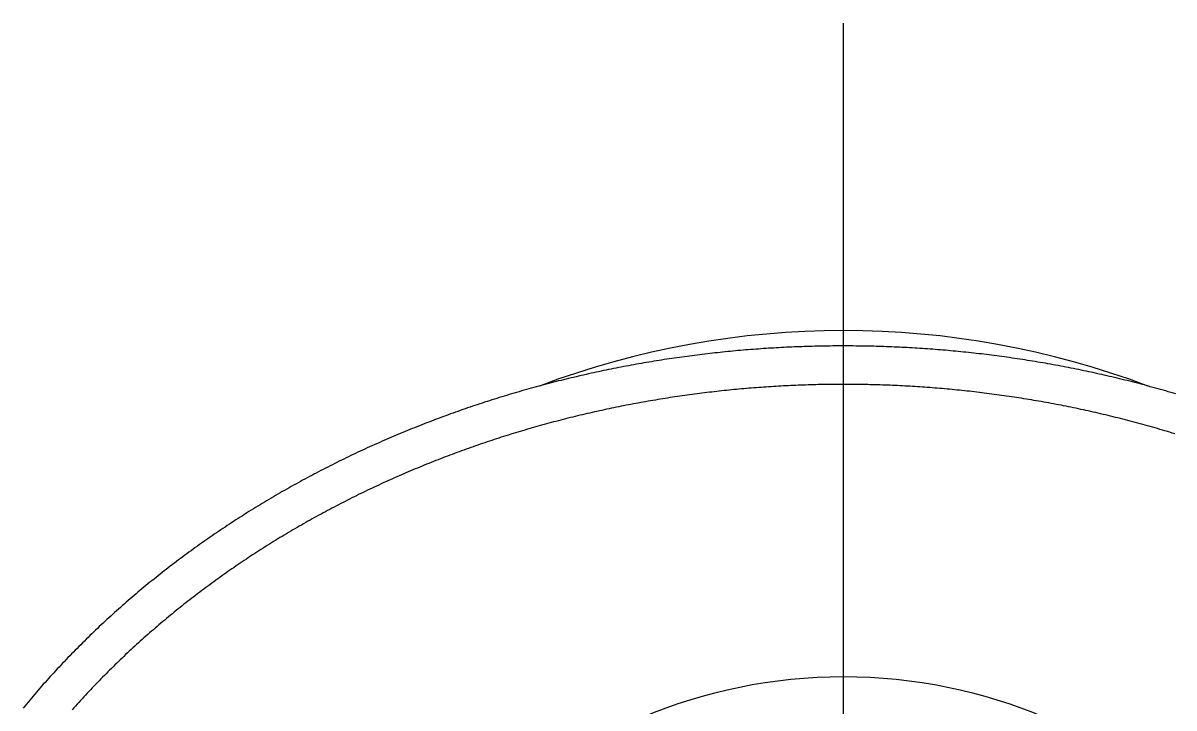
# Model space of a CAD drawing. Extents: x -10.3 to 48.9, y -18.9 to 23.3.
# Drawn here: x 35.09 to 42.57, y 18.85 to 23.3 of the extents above; entities that cross this region are included whole.
import ezdxf

# ---------------------------------------------------------------- set-up
doc = ezdxf.new("R2010")
doc.units = 0
doc.linetypes.add('CENTER', pattern=[50.8, 31.75, -6.35, 6.35, -6.35])
doc.layers.get('0').update_dxf_attribs({"linetype": 'CONTINUOUS'})
doc.layers.add('CENTER', color=1, linetype='CENTER')

msp = doc.modelspace()

# ---------------------------------------------------------------- linework, layer by layer
at = {"color": 7}
for points in [[(42.5792, 20.8878, 0), (42.5625, 20.8927, 0), (42.5459, 20.8976, 0), (42.5293, 20.9024, 0), (42.5127, 20.9072, 0), (42.4961, 20.912, 0), (42.4795, 20.9167, 0), (42.4629, 20.9214, 0), (42.4462, 20.926, 0), (42.4296, 20.9306, 0), (42.413, 20.9351, 0), (42.3964, 20.9396, 0), (42.3798, 20.9441, 0), (42.3632, 20.9485, 0), (42.3465, 20.9529, 0), (42.3299, 20.9572, 0), (42.3133, 20.9615, 0), (42.2967, 20.9658, 0), (42.28, 20.97, 0), (42.2634, 20.9742, 0), (42.2468, 20.9783, 0), (42.2302, 20.9824, 0), (42.2135, 20.9865, 0), (42.1969, 20.9905, 0), (42.1803, 20.9945, 0), (42.1636, 20.9984, 0), (42.147, 21.0023, 0), (42.1304, 21.0062, 0), (42.1138, 21.01, 0), (42.0971, 21.0137, 0), (42.0805, 21.0175, 0), (42.0639, 21.0212, 0), (42.0472, 21.0248, 0), (42.0306, 21.0284, 0), (42.014, 21.032, 0), (41.9973, 21.0356, 0), (41.9807, 21.0391, 0), (41.9641, 21.0425, 0), (41.9474, 21.0459, 0), (41.9308, 21.0493, 0), (41.9142, 21.0527, 0), (41.8975, 21.056, 0), (41.8809, 21.0592, 0), (41.8643, 21.0625, 0), (41.8476, 21.0657, 0), (41.831, 21.0688, 0), (41.8144, 21.0719, 0), (41.7977, 21.075, 0), (41.7811, 21.078, 0), (41.7645, 21.081, 0), (41.7478, 21.084, 0), (41.7312, 21.0869, 0), (41.7145, 21.0898, 0), (41.6979, 21.0927, 0), (41.6813, 21.0955, 0), (41.6646, 21.0982, 0), (41.648, 21.101, 0), (41.6313, 21.1037, 0), (41.6147, 21.1063, 0), (41.5981, 21.1089, 0), (41.5814, 21.1115, 0), (41.5648, 21.1141, 0), (41.5481, 21.1166, 0), (41.5315, 21.119, 0), (41.5148, 21.1215, 0), (41.4982, 21.1239, 0), (41.4816, 21.1262, 0), (41.4649, 21.1285, 0), (41.4483, 21.1308, 0), (41.4316, 21.133, 0), (41.415, 21.1353, 0), (41.3983, 21.1374, 0), (41.3817, 21.1395, 0), (41.365, 21.1416, 0), (41.3484, 21.1437, 0), (41.3317, 21.1457, 0), (41.3151, 21.1477, 0), (41.2984, 21.1496, 0), (41.2818, 21.1515, 0), (41.2651, 21.1534, 0), (41.2485, 21.1552, 0), (41.2318, 21.157, 0), (41.2152, 21.1588, 0), (41.1985, 21.1605, 0), (41.1819, 21.1622, 0), (41.1652, 21.1638, 0), (41.1486, 21.1654, 0), (41.1319, 21.167, 0), (41.1153, 21.1685, 0), (41.0986, 21.17, 0), (41.082, 21.1715, 0), (41.0653, 21.1729, 0), (41.0487, 21.1743, 0), (41.032, 21.1756, 0), (41.0154, 21.177, 0), (40.9987, 21.1782, 0), (40.982, 21.1795, 0), (40.9654, 21.1807, 0), (40.9487, 21.1818, 0), (40.9321, 21.183, 0), (40.9154, 21.1841, 0), (40.8988, 21.1851, 0), (40.8821, 21.1861, 0), (40.8654, 21.1871, 0), (40.8488, 21.1881, 0), (40.8321, 21.189, 0), (40.8155, 21.1899, 0), (40.7988, 21.1907, 0), (40.7822, 21.1915, 0), (40.7655, 21.1923, 0), (40.7488, 21.193, 0), (40.7322, 21.1937, 0), (40.7155, 21.1943, 0), (40.6989, 21.195, 0), (40.6822, 21.1955, 0), (40.6655, 21.1961, 0), (40.6489, 21.1966, 0), (40.6322, 21.1971, 0), (40.6156, 21.1975, 0), (40.5989, 21.1979, 0), (40.5822, 21.1983, 0), (40.5656, 21.1986, 0), (40.5489, 21.1989, 0), (40.5323, 21.1992, 0), (40.5156, 21.1994, 0), (40.4989, 21.1996, 0), (40.4823, 21.1997, 0), (40.4656, 21.1999, 0), (40.4489, 21.1999, 0), (40.4323, 21.2, 0), (40.4156, 21.2, 0), (40.399, 21.2, 0), (40.3823, 21.1999, 0), (40.3656, 21.1998, 0), (40.349, 21.1997, 0), (40.3323, 21.1995, 0), (40.3156, 21.1993, 0), (40.299, 21.1991, 0), (40.2823, 21.1988, 0), (40.2657, 21.1985, 0), (40.249, 21.1981, 0), (40.2323, 21.1977, 0), (40.2157, 21.1973, 0), (40.199, 21.1968, 0), (40.1824, 21.1963, 0), (40.1657, 21.1958, 0), (40.1491, 21.1952, 0), (40.1324, 21.1946, 0), (40.1158, 21.194, 0), (40.0991, 21.1933, 0), (40.0825, 21.1926, 0), (40.0658, 21.1918, 0), (40.0492, 21.1911, 0), (40.0326, 21.1902, 0), (40.0159, 21.1894, 0), (39.9993, 21.1885, 0), (39.9826, 21.1876, 0), (39.966, 21.1866, 0), (39.9494, 21.1856, 0), (39.9327, 21.1845, 0), (39.9161, 21.1835, 0), (39.8995, 21.1824, 0), (39.8829, 21.1812, 0), (39.8663, 21.18, 0), (39.8496, 21.1788, 0), (39.833, 21.1776, 0), (39.8164, 21.1763, 0), (39.7998, 21.1749, 0), (39.7832, 21.1736, 0), (39.7666, 21.1722, 0), (39.75, 21.1707, 0), (39.7334, 21.1693, 0), (39.7168, 21.1677, 0), (39.7002, 21.1662, 0), (39.6836, 21.1646, 0), (39.667, 21.163, 0), (39.6505, 21.1613, 0), (39.6339, 21.1597, 0), (39.6173, 21.1579, 0), (39.6008, 21.1562, 0), (39.5842, 21.1544, 0), (39.5676, 21.1525, 0), (39.5511, 21.1507, 0), (39.5345, 21.1488, 0), (39.518, 21.1468, 0), (39.5014, 21.1448, 0), (39.4849, 21.1428, 0), (39.4684, 21.1408, 0), (39.4518, 21.1387, 0), (39.4353, 21.1366, 0), (39.4188, 21.1344, 0), (39.4023, 21.1322, 0), (39.3858, 21.13, 0), (39.3692, 21.1277, 0), (39.3527, 21.1254, 0), (39.3363, 21.123, 0), (39.3198, 21.1207, 0), (39.3033, 21.1183, 0), (39.2868, 21.1158, 0), (39.2703, 21.1133, 0), (39.2538, 21.1108, 0), (39.2374, 21.1082, 0), (39.2209, 21.1056, 0), (39.2045, 21.103, 0), (39.188, 21.1003, 0), (39.1716, 21.0976, 0), (39.1551, 21.0949, 0), (39.1387, 21.0921, 0), (39.1223, 21.0893, 0), (39.1059, 21.0865, 0), (39.0895, 21.0836, 0), (39.0731, 21.0807, 0), (39.0567, 21.0777, 0), (39.0403, 21.0747, 0), (39.0239, 21.0717, 0), (39.0075, 21.0686, 0), (38.9911, 21.0655, 0), (38.9748, 21.0624, 0), (38.9584, 21.0592, 0), (38.9421, 21.056, 0), (38.9257, 21.0527, 0), (38.9094, 21.0495, 0), (38.893, 21.0461, 0), (38.8767, 21.0428, 0), (38.8604, 21.0394, 0), (38.8441, 21.036, 0), (38.8278, 21.0325, 0), (38.8115, 21.029, 0), (38.7952, 21.0255, 0), (38.7789, 21.0219, 0), (38.7627, 21.0183, 0), (38.7464, 21.0146, 0), (38.7302, 21.0109, 0), (38.7139, 21.0072, 0), (38.6977, 21.0035, 0), (38.6814, 20.9997, 0), (38.6652, 20.9958, 0), (38.649, 20.992, 0), (38.6328, 20.9881, 0), (38.6166, 20.9841, 0), (38.6004, 20.9802, 0), (38.5842, 20.9762, 0), (38.5681, 20.9721, 0), (38.5519, 20.968, 0), (38.5357, 20.9639, 0), (38.5196, 20.9598, 0), (38.5035, 20.9556, 0), (38.4873, 20.9513, 0), (38.4712, 20.9471, 0), (38.4551, 20.9428, 0), (38.439, 20.9384, 0), (38.4229, 20.9341, 0), (38.4068, 20.9296, 0), (38.3908, 20.9252, 0), (38.3747, 20.9207, 0), (38.3586, 20.9162, 0), (38.3426, 20.9116, 0), (38.3266, 20.907, 0), (38.3106, 20.9024, 0), (38.2945, 20.8977, 0), (38.2785, 20.893, 0), (38.2625, 20.8883, 0), (38.2466, 20.8835, 0), (38.2306, 20.8787, 0), (38.2146, 20.8738, 0), (38.1987, 20.869, 0), (38.1827, 20.864, 0), (38.1668, 20.8591, 0), (38.1509, 20.8541, 0), (38.135, 20.849, 0), (38.1191, 20.844, 0), (38.1032, 20.8389, 0), (38.0873, 20.8337, 0), (38.0715, 20.8285, 0), (38.0556, 20.8233, 0), (38.0398, 20.8181, 0), (38.024, 20.8128, 0), (38.0081, 20.8074, 0), (37.9923, 20.8021, 0), (37.9765, 20.7967, 0), (37.9608, 20.7912, 0), (37.945, 20.7858, 0), (37.9292, 20.7803, 0), (37.9135, 20.7747, 0), (37.8977, 20.7691, 0), (37.882, 20.7635, 0), (37.8663, 20.7578, 0), (37.8506, 20.7521, 0), (37.8349, 20.7464, 0), (37.8192, 20.7406, 0), (37.8036, 20.7348, 0), (37.7879, 20.729, 0), (37.7723, 20.7231, 0), (37.7567, 20.7172, 0), (37.7411, 20.7112, 0), (37.7255, 20.7052, 0), (37.7099, 20.6992, 0), (37.6943, 20.6932, 0), (37.6787, 20.687, 0), (37.6632, 20.6809, 0), (37.6477, 20.6747, 0), (37.6321, 20.6685, 0), (37.6166, 20.6623, 0), (37.6011, 20.656, 0), (37.5857, 20.6497, 0), (37.5702, 20.6433, 0), (37.5547, 20.6369, 0), (37.5393, 20.6305, 0), (37.5239, 20.624, 0), (37.5085, 20.6175, 0), (37.4931, 20.6109, 0), (37.4777, 20.6043, 0), (37.4623, 20.5977, 0), (37.4469, 20.591, 0), (37.4316, 20.5843, 0), (37.4163, 20.5776, 0), (37.401, 20.5708, 0), (37.3856, 20.564, 0), (37.3704, 20.5572, 0), (37.3551, 20.5503, 0), (37.3398, 20.5434, 0), (37.3246, 20.5364, 0), (37.3094, 20.5294, 0), (37.2942, 20.5224, 0), (37.279, 20.5153, 0), (37.2638, 20.5082, 0), (37.2486, 20.501, 0), (37.2335, 20.4938, 0), (37.2183, 20.4866, 0), (37.2032, 20.4793, 0), (37.1881, 20.472, 0), (37.173, 20.4647, 0), (37.158, 20.4573, 0), (37.1429, 20.4499, 0), (37.1279, 20.4425, 0), (37.1129, 20.435, 0), (37.0979, 20.4275, 0), (37.0829, 20.4199, 0), (37.0679, 20.4123, 0), (37.053, 20.4047, 0), (37.038, 20.397, 0), (37.0231, 20.3893, 0), (37.0082, 20.3815, 0), (36.9933, 20.3737, 0), (36.9785, 20.3659, 0), (36.9636, 20.3581, 0), (36.9488, 20.3502, 0), (36.934, 20.3422, 0), (36.9192, 20.3343, 0), (36.9045, 20.3262, 0), (36.8897, 20.3182, 0), (36.875, 20.3101, 0), (36.8603, 20.302, 0), (36.8456, 20.2938, 0), (36.8309, 20.2856, 0), (36.8163, 20.2774, 0), (36.8016, 20.2691, 0), (36.787, 20.2608, 0), (36.7724, 20.2525, 0), (36.7579, 20.2441, 0), (36.7433, 20.2357, 0), (36.7288, 20.2272, 0), (36.7143, 20.2187, 0), (36.6998, 20.2102, 0), (36.6853, 20.2016, 0), (36.6709, 20.193, 0), (36.6565, 20.1844, 0), (36.642, 20.1757, 0), (36.6277, 20.167, 0), (36.6133, 20.1582, 0), (36.599, 20.1494, 0), (36.5846, 20.1406, 0), (36.5703, 20.1318, 0), (36.5561, 20.1229, 0), (36.5418, 20.1139, 0), (36.5276, 20.1049, 0), (36.5134, 20.0959, 0), (36.4992, 20.0869, 0), (36.485, 20.0778, 0), (36.4709, 20.0687, 0), (36.4568, 20.0595, 0), (36.4427, 20.0503, 0), (36.4286, 20.0411, 0), (36.4146, 20.0318, 0), (36.4005, 20.0225, 0), (36.3865, 20.0131, 0), (36.3726, 20.0038, 0), (36.3586, 19.9943, 0), (36.3447, 19.9849, 0), (36.3308, 19.9754, 0), (36.3169, 19.9659, 0), (36.303, 19.9563, 0), (36.2892, 19.9467, 0), (36.2754, 19.937, 0), (36.2616, 19.9274, 0), (36.2479, 19.9176, 0), (36.2341, 19.9079, 0), (36.2204, 19.8981, 0), (36.2068, 19.8883, 0), (36.1931, 19.8784, 0), (36.1795, 19.8685, 0), (36.1659, 19.8586, 0), (36.1523, 19.8486, 0), (36.1388, 19.8386, 0), (36.1253, 19.8286, 0), (36.1118, 19.8185, 0), (36.0983, 19.8084, 0), (36.0849, 19.7982, 0), (36.0714, 19.7881, 0), (36.0581, 19.7778, 0), (36.0447, 19.7676, 0), (36.0314, 19.7573, 0), (36.0181, 19.747, 0), (36.0048, 19.7366, 0), (35.9916, 19.7262, 0), (35.9783, 19.7157, 0), (35.9651, 19.7053, 0), (35.952, 19.6948, 0), (35.9389, 19.6842, 0), (35.9258, 19.6736, 0), (35.9127, 19.663, 0), (35.8996, 19.6524, 0), (35.8866, 19.6417, 0), (35.8736, 19.631, 0), (35.8607, 19.6202, 0), (35.8477, 19.6094, 0), (35.8348, 19.5986, 0), (35.822, 19.5877, 0), (35.8091, 19.5768, 0), (35.7963, 19.5659, 0), (35.7835, 19.5549, 0), (35.7708, 19.5439, 0), (35.7581, 19.5328, 0), (35.7454, 19.5218, 0), (35.7327, 19.5106, 0), (35.7201, 19.4995, 0), (35.7075, 19.4883, 0), (35.6949, 19.4771, 0), (35.6824, 19.4658, 0), (35.6699, 19.4545, 0), (35.6574, 19.4432, 0), (35.645, 19.4318, 0), (35.6326, 19.4204, 0), (35.6202, 19.409, 0), (35.6079, 19.3975, 0), (35.5956, 19.386, 0), (35.5833, 19.3745, 0), (35.571, 19.3629, 0), (35.5588, 19.3513, 0), (35.5466, 19.3397, 0), (35.5345, 19.328, 0), (35.5224, 19.3163, 0), (35.5103, 19.3045, 0), (35.4983, 19.2928, 0), (35.4862, 19.2809, 0), (35.4743, 19.2691, 0), (35.4623, 19.2572, 0), (35.4504, 19.2453, 0), (35.4385, 19.2333, 0), (35.4267, 19.2213, 0), (35.4149, 19.2093, 0), (35.4031, 19.1973, 0), (35.3913, 19.1852, 0), (35.3796, 19.173, 0), (35.368, 19.1609, 0), (35.3563, 19.1487, 0), (35.3447, 19.1364, 0), (35.3331, 19.1242, 0), (35.3216, 19.1119, 0), (35.3101, 19.0995, 0), (35.2987, 19.0872, 0), (35.2872, 19.0748, 0), (35.2758, 19.0623, 0), (35.2645, 19.0498, 0), (35.2532, 19.0373, 0), (35.2419, 19.0248, 0), (35.2306, 19.0122, 0), (35.2194, 18.9996, 0), (35.2082, 18.9869, 0), (35.1971, 18.9743, 0), (35.186, 18.9615, 0), (35.1749, 18.9488, 0), (35.1639, 18.936, 0), (35.1529, 18.9232, 0), (35.142, 18.9103, 0), (35.131, 18.8974, 0), (35.1202, 18.8845, 0), (35.1093, 18.8715, 0), (35.0985, 18.8585, 0), (35.0877, 18.8455, 0)], [(42.5719, 20.6287, 0), (42.5559, 20.6336, 0), (42.5398, 20.6385, 0), (42.5238, 20.6434, 0), (42.5078, 20.6482, 0), (42.4917, 20.6529, 0), (42.4757, 20.6576, 0), (42.4596, 20.6623, 0), (42.4436, 20.667, 0), (42.4275, 20.6716, 0), (42.4115, 20.6761, 0), (42.3954, 20.6806, 0), (42.3794, 20.6851, 0), (42.3633, 20.6895, 0), (42.3473, 20.6939, 0), (42.3312, 20.6983, 0), (42.3151, 20.7026, 0), (42.2991, 20.7069, 0), (42.283, 20.7111, 0), (42.267, 20.7153, 0), (42.2509, 20.7194, 0), (42.2348, 20.7236, 0), (42.2188, 20.7276, 0), (42.2027, 20.7317, 0), (42.1866, 20.7357, 0), (42.1706, 20.7396, 0), (42.1545, 20.7435, 0), (42.1384, 20.7474, 0), (42.1224, 20.7513, 0), (42.1063, 20.7551, 0), (42.0902, 20.7588, 0), (42.0742, 20.7626, 0), (42.0581, 20.7662, 0), (42.042, 20.7699, 0), (42.0259, 20.7735, 0), (42.0099, 20.7771, 0), (41.9938, 20.7806, 0), (41.9777, 20.7841, 0), (41.9616, 20.7876, 0), (41.9456, 20.791, 0), (41.9295, 20.7944, 0), (41.9134, 20.7977, 0), (41.8973, 20.801, 0), (41.8812, 20.8043, 0), (41.8652, 20.8075, 0), (41.8491, 20.8107, 0), (41.833, 20.8139, 0), (41.8169, 20.817, 0), (41.8008, 20.8201, 0), (41.7848, 20.8231, 0), (41.7687, 20.8261, 0), (41.7526, 20.8291, 0), (41.7365, 20.8321, 0), (41.7204, 20.835, 0), (41.7043, 20.8378, 0), (41.6882, 20.8406, 0), (41.6722, 20.8434, 0), (41.6561, 20.8462, 0), (41.64, 20.8489, 0), (41.6239, 20.8516, 0), (41.6078, 20.8542, 0), (41.5917, 20.8568, 0), (41.5756, 20.8594, 0), (41.5595, 20.8619, 0), (41.5434, 20.8644, 0), (41.5273, 20.8669, 0), (41.5112, 20.8693, 0), (41.4952, 20.8717, 0), (41.4791, 20.874, 0), (41.463, 20.8763, 0), (41.4469, 20.8786, 0), (41.4308, 20.8809, 0), (41.4147, 20.8831, 0), (41.3986, 20.8852, 0), (41.3825, 20.8874, 0), (41.3664, 20.8895, 0), (41.3503, 20.8915, 0), (41.3342, 20.8935, 0), (41.3181, 20.8955, 0), (41.302, 20.8975, 0), (41.2859, 20.8994, 0), (41.2698, 20.9013, 0), (41.2537, 20.9031, 0), (41.2376, 20.9049, 0), (41.2215, 20.9067, 0), (41.2054, 20.9084, 0), (41.1892, 20.9101, 0), (41.1731, 20.9118, 0), (41.157, 20.9134, 0), (41.1409, 20.915, 0), (41.1248, 20.9166, 0), (41.1087, 20.9181, 0), (41.0926, 20.9196, 0), (41.0765, 20.921, 0), (41.0604, 20.9224, 0), (41.0443, 20.9238, 0), (41.0282, 20.9251, 0), (41.0121, 20.9264, 0), (40.9959, 20.9277, 0), (40.9798, 20.9289, 0), (40.9637, 20.9301, 0), (40.9476, 20.9313, 0), (40.9315, 20.9324, 0), (40.9154, 20.9335, 0), (40.8993, 20.9346, 0), (40.8832, 20.9356, 0), (40.8671, 20.9366, 0), (40.8509, 20.9375, 0), (40.8348, 20.9385, 0), (40.8187, 20.9393, 0), (40.8026, 20.9402, 0), (40.7865, 20.941, 0), (40.7704, 20.9418, 0), (40.7542, 20.9425, 0), (40.7381, 20.9432, 0), (40.722, 20.9439, 0), (40.7059, 20.9445, 0), (40.6898, 20.9451, 0), (40.6737, 20.9457, 0), (40.6575, 20.9462, 0), (40.6414, 20.9467, 0), (40.6253, 20.9472, 0), (40.6092, 20.9476, 0), (40.5931, 20.948, 0), (40.577, 20.9483, 0), (40.5608, 20.9487, 0), (40.5447, 20.949, 0), (40.5286, 20.9492, 0), (40.5125, 20.9494, 0), (40.4964, 20.9496, 0), (40.4802, 20.9498, 0), (40.4641, 20.9499, 0), (40.448, 20.9499, 0), (40.4319, 20.95, 0), (40.4158, 20.95, 0), (40.3996, 20.95, 0), (40.3835, 20.9499, 0), (40.3674, 20.9498, 0), (40.3513, 20.9497, 0), (40.3352, 20.9495, 0), (40.319, 20.9493, 0), (40.3029, 20.9491, 0), (40.2868, 20.9488, 0), (40.2707, 20.9485, 0), (40.2546, 20.9482, 0), (40.2385, 20.9478, 0), (40.2223, 20.9474, 0), (40.2062, 20.9469, 0), (40.1901, 20.9465, 0), (40.174, 20.9459, 0), (40.1579, 20.9454, 0), (40.1418, 20.9448, 0), (40.1257, 20.9442, 0), (40.1096, 20.9435, 0), (40.0935, 20.9428, 0), (40.0774, 20.9421, 0), (40.0613, 20.9413, 0), (40.0452, 20.9406, 0), (40.0291, 20.9397, 0), (40.013, 20.9389, 0), (39.9969, 20.938, 0), (39.9808, 20.937, 0), (39.9647, 20.9361, 0), (39.9486, 20.935, 0), (39.9325, 20.934, 0), (39.9164, 20.9329, 0), (39.9004, 20.9318, 0), (39.8843, 20.9307, 0), (39.8682, 20.9295, 0), (39.8521, 20.9283, 0), (39.8361, 20.927, 0), (39.82, 20.9257, 0), (39.8039, 20.9244, 0), (39.7879, 20.9231, 0), (39.7718, 20.9217, 0), (39.7558, 20.9203, 0), (39.7397, 20.9188, 0), (39.7237, 20.9173, 0), (39.7076, 20.9158, 0), (39.6916, 20.9142, 0), (39.6756, 20.9126, 0), (39.6595, 20.911, 0), (39.6435, 20.9093, 0), (39.6275, 20.9076, 0), (39.6114, 20.9059, 0), (39.5954, 20.9041, 0), (39.5794, 20.9023, 0), (39.5634, 20.9004, 0), (39.5474, 20.8986, 0), (39.5314, 20.8966, 0), (39.5154, 20.8947, 0), (39.4994, 20.8927, 0), (39.4834, 20.8907, 0), (39.4674, 20.8886, 0), (39.4515, 20.8865, 0), (39.4355, 20.8844, 0), (39.4195, 20.8823, 0), (39.4036, 20.8801, 0), (39.3876, 20.8778, 0), (39.3717, 20.8756, 0), (39.3557, 20.8733, 0), (39.3398, 20.8709, 0), (39.3238, 20.8686, 0), (39.3079, 20.8662, 0), (39.292, 20.8637, 0), (39.276, 20.8612, 0), (39.2601, 20.8587, 0), (39.2442, 20.8562, 0), (39.2283, 20.8536, 0), (39.2124, 20.851, 0), (39.1965, 20.8483, 0), (39.1806, 20.8457, 0), (39.1648, 20.8429, 0), (39.1489, 20.8402, 0), (39.133, 20.8374, 0), (39.1172, 20.8346, 0), (39.1013, 20.8317, 0), (39.0855, 20.8288, 0), (39.0696, 20.8259, 0), (39.0538, 20.8229, 0), (39.038, 20.8199, 0), (39.0221, 20.8169, 0), (39.0063, 20.8138, 0), (38.9905, 20.8107, 0), (38.9747, 20.8076, 0), (38.9589, 20.8044, 0), (38.9431, 20.8012, 0), (38.9273, 20.798, 0), (38.9116, 20.7947, 0), (38.8958, 20.7914, 0), (38.8801, 20.788, 0), (38.8643, 20.7846, 0), (38.8486, 20.7812, 0), (38.8328, 20.7778, 0), (38.8171, 20.7743, 0), (38.8014, 20.7707, 0), (38.7857, 20.7672, 0), (38.77, 20.7636, 0), (38.7543, 20.76, 0), (38.7386, 20.7563, 0), (38.7229, 20.7526, 0), (38.7072, 20.7489, 0), (38.6916, 20.7451, 0), (38.6759, 20.7413, 0), (38.6603, 20.7374, 0), (38.6447, 20.7336, 0), (38.629, 20.7297, 0), (38.6134, 20.7257, 0), (38.5978, 20.7217, 0), (38.5822, 20.7177, 0), (38.5666, 20.7137, 0), (38.551, 20.7096, 0), (38.5355, 20.7055, 0), (38.5199, 20.7013, 0), (38.5043, 20.6971, 0), (38.4888, 20.6929, 0), (38.4733, 20.6886, 0), (38.4577, 20.6843, 0), (38.4422, 20.68, 0), (38.4267, 20.6756, 0), (38.4112, 20.6712, 0), (38.3957, 20.6668, 0), (38.3802, 20.6623, 0), (38.3648, 20.6578, 0), (38.3493, 20.6533, 0), (38.3339, 20.6487, 0), (38.3184, 20.6441, 0), (38.303, 20.6394, 0), (38.2876, 20.6347, 0), (38.2722, 20.63, 0), (38.2568, 20.6253, 0), (38.2414, 20.6205, 0), (38.2261, 20.6156, 0), (38.2107, 20.6108, 0), (38.1953, 20.6059, 0), (38.18, 20.6009, 0), (38.1647, 20.596, 0), (38.1494, 20.591, 0), (38.1341, 20.5859, 0), (38.1188, 20.5809, 0), (38.1035, 20.5758, 0), (38.0882, 20.5706, 0), (38.0729, 20.5654, 0), (38.0577, 20.5602, 0), (38.0425, 20.555, 0), (38.0272, 20.5497, 0), (38.012, 20.5444, 0), (37.9968, 20.539, 0), (37.9816, 20.5336, 0), (37.9665, 20.5282, 0), (37.9513, 20.5227, 0), (37.9361, 20.5172, 0), (37.921, 20.5117, 0), (37.9059, 20.5061, 0), (37.8908, 20.5005, 0), (37.8756, 20.4949, 0), (37.8606, 20.4892, 0), (37.8455, 20.4835, 0), (37.8304, 20.4778, 0), (37.8154, 20.472, 0), (37.8003, 20.4662, 0), (37.7853, 20.4603, 0), (37.7703, 20.4544, 0), (37.7553, 20.4485, 0), (37.7403, 20.4425, 0), (37.7253, 20.4365, 0), (37.7104, 20.4305, 0), (37.6954, 20.4244, 0), (37.6805, 20.4183, 0), (37.6656, 20.4122, 0), (37.6507, 20.406, 0), (37.6358, 20.3998, 0), (37.6209, 20.3936, 0), (37.606, 20.3873, 0), (37.5912, 20.381, 0), (37.5763, 20.3746, 0), (37.5615, 20.3682, 0), (37.5467, 20.3618, 0), (37.5319, 20.3553, 0), (37.5171, 20.3488, 0), (37.5024, 20.3423, 0), (37.4876, 20.3357, 0), (37.4729, 20.3291, 0), (37.4581, 20.3225, 0), (37.4434, 20.3158, 0), (37.4287, 20.3091, 0), (37.4141, 20.3024, 0), (37.3994, 20.2956, 0), (37.3847, 20.2888, 0), (37.3701, 20.2819, 0), (37.3555, 20.275, 0), (37.3409, 20.2681, 0), (37.3263, 20.2611, 0), (37.3117, 20.2541, 0), (37.2972, 20.2471, 0), (37.2827, 20.24, 0), (37.2681, 20.2329, 0), (37.2536, 20.2258, 0), (37.2391, 20.2186, 0), (37.2247, 20.2114, 0), (37.2102, 20.2041, 0), (37.1958, 20.1968, 0), (37.1814, 20.1895, 0), (37.167, 20.1822, 0), (37.1526, 20.1748, 0), (37.1382, 20.1673, 0), (37.1239, 20.1599, 0), (37.1095, 20.1524, 0), (37.0952, 20.1448, 0), (37.0809, 20.1373, 0), (37.0667, 20.1297, 0), (37.0524, 20.122, 0), (37.0382, 20.1143, 0), (37.024, 20.1066, 0), (37.0098, 20.0989, 0), (36.9956, 20.0911, 0), (36.9814, 20.0833, 0), (36.9673, 20.0754, 0), (36.9531, 20.0675, 0), (36.939, 20.0596, 0), (36.925, 20.0517, 0), (36.9109, 20.0437, 0), (36.8968, 20.0356, 0), (36.8828, 20.0276, 0), (36.8688, 20.0195, 0), (36.8548, 20.0113, 0), (36.8409, 20.0031, 0), (36.8269, 19.9949, 0), (36.813, 19.9867, 0), (36.7991, 19.9784, 0), (36.7852, 19.9701, 0), (36.7714, 19.9617, 0), (36.7575, 19.9534, 0), (36.7437, 19.9449, 0), (36.7299, 19.9365, 0), (36.7161, 19.928, 0), (36.7024, 19.9195, 0), (36.6886, 19.9109, 0), (36.6749, 19.9023, 0), (36.6612, 19.8937, 0), (36.6476, 19.885, 0), (36.6339, 19.8763, 0), (36.6203, 19.8676, 0), (36.6067, 19.8588, 0), (36.5932, 19.85, 0), (36.5796, 19.8411, 0), (36.5661, 19.8322, 0), (36.5526, 19.8233, 0), (36.5391, 19.8144, 0), (36.5256, 19.8054, 0), (36.5122, 19.7964, 0), (36.4988, 19.7873, 0), (36.4854, 19.7782, 0), (36.472, 19.7691, 0), (36.4587, 19.7599, 0), (36.4454, 19.7508, 0), (36.4321, 19.7415, 0), (36.4188, 19.7323, 0), (36.4056, 19.723, 0), (36.3924, 19.7136, 0), (36.3792, 19.7043, 0), (36.366, 19.6949, 0), (36.3529, 19.6854, 0), (36.3398, 19.676, 0), (36.3267, 19.6664, 0), (36.3136, 19.6569, 0), (36.3006, 19.6473, 0), (36.2876, 19.6377, 0), (36.2746, 19.6281, 0), (36.2616, 19.6184, 0), (36.2487, 19.6087, 0), (36.2358, 19.5989, 0), (36.2229, 19.5892, 0), (36.2101, 19.5794, 0), (36.1972, 19.5695, 0), (36.1844, 19.5596, 0), (36.1717, 19.5497, 0), (36.1589, 19.5398, 0), (36.1462, 19.5298, 0), (36.1335, 19.5198, 0), (36.1209, 19.5097, 0), (36.1083, 19.4996, 0), (36.0957, 19.4895, 0), (36.0831, 19.4793, 0), (36.0705, 19.4692, 0), (36.058, 19.4589, 0), (36.0455, 19.4487, 0), (36.0331, 19.4384, 0), (36.0206, 19.4281, 0), (36.0082, 19.4177, 0), (35.9959, 19.4073, 0), (35.9835, 19.3969, 0), (35.9712, 19.3865, 0), (35.9589, 19.376, 0), (35.9467, 19.3654, 0), (35.9345, 19.3549, 0), (35.9223, 19.3443, 0), (35.9101, 19.3337, 0), (35.898, 19.323, 0), (35.8859, 19.3123, 0), (35.8738, 19.3016, 0), (35.8617, 19.2909, 0), (35.8497, 19.2801, 0), (35.8377, 19.2692, 0), (35.8258, 19.2584, 0), (35.8139, 19.2475, 0), (35.802, 19.2366, 0), (35.7901, 19.2256, 0), (35.7783, 19.2146, 0), (35.7665, 19.2036, 0), (35.7547, 19.1926, 0), (35.743, 19.1815, 0), (35.7313, 19.1704, 0), (35.7197, 19.1592, 0), (35.708, 19.148, 0), (35.6964, 19.1368, 0), (35.6848, 19.1256, 0), (35.6733, 19.1143, 0), (35.6618, 19.103, 0), (35.6503, 19.0916, 0), (35.6389, 19.0802, 0), (35.6275, 19.0688, 0), (35.6161, 19.0574, 0), (35.6048, 19.0459, 0), (35.5935, 19.0344, 0), (35.5822, 19.0229, 0), (35.571, 19.0113, 0), (35.5598, 18.9997, 0), (35.5486, 18.988, 0), (35.5375, 18.9764, 0), (35.5264, 18.9647, 0), (35.5153, 18.9529, 0), (35.5043, 18.9412, 0), (35.4933, 18.9294, 0), (35.4823, 18.9175, 0), (35.4714, 18.9057, 0), (35.4605, 18.8938, 0), (35.4496, 18.8818, 0), (35.4388, 18.8699, 0), (35.428, 18.8579, 0), (35.4172, 18.8458, 0), (35.4065, 18.8338, 0)]]:
    msp.add_polyline3d(points, dxfattribs=at)
at = {"color": 7, "linetype": 'CONTINUOUS'}
msp.add_circle((40.419786, 15.7), 3.35, dxfattribs=at)
msp.add_arc((40.419786, 15.7), 5.6, 69.3280116, 110.6719884, dxfattribs=at)
at = {"layer": 'CENTER', "color": 1, "linetype": 'CENTER'}
msp.add_line((40.419786, -2), (40.419786, 23.3), dxfattribs=at)

doc.saveas('drawing.dxf')
